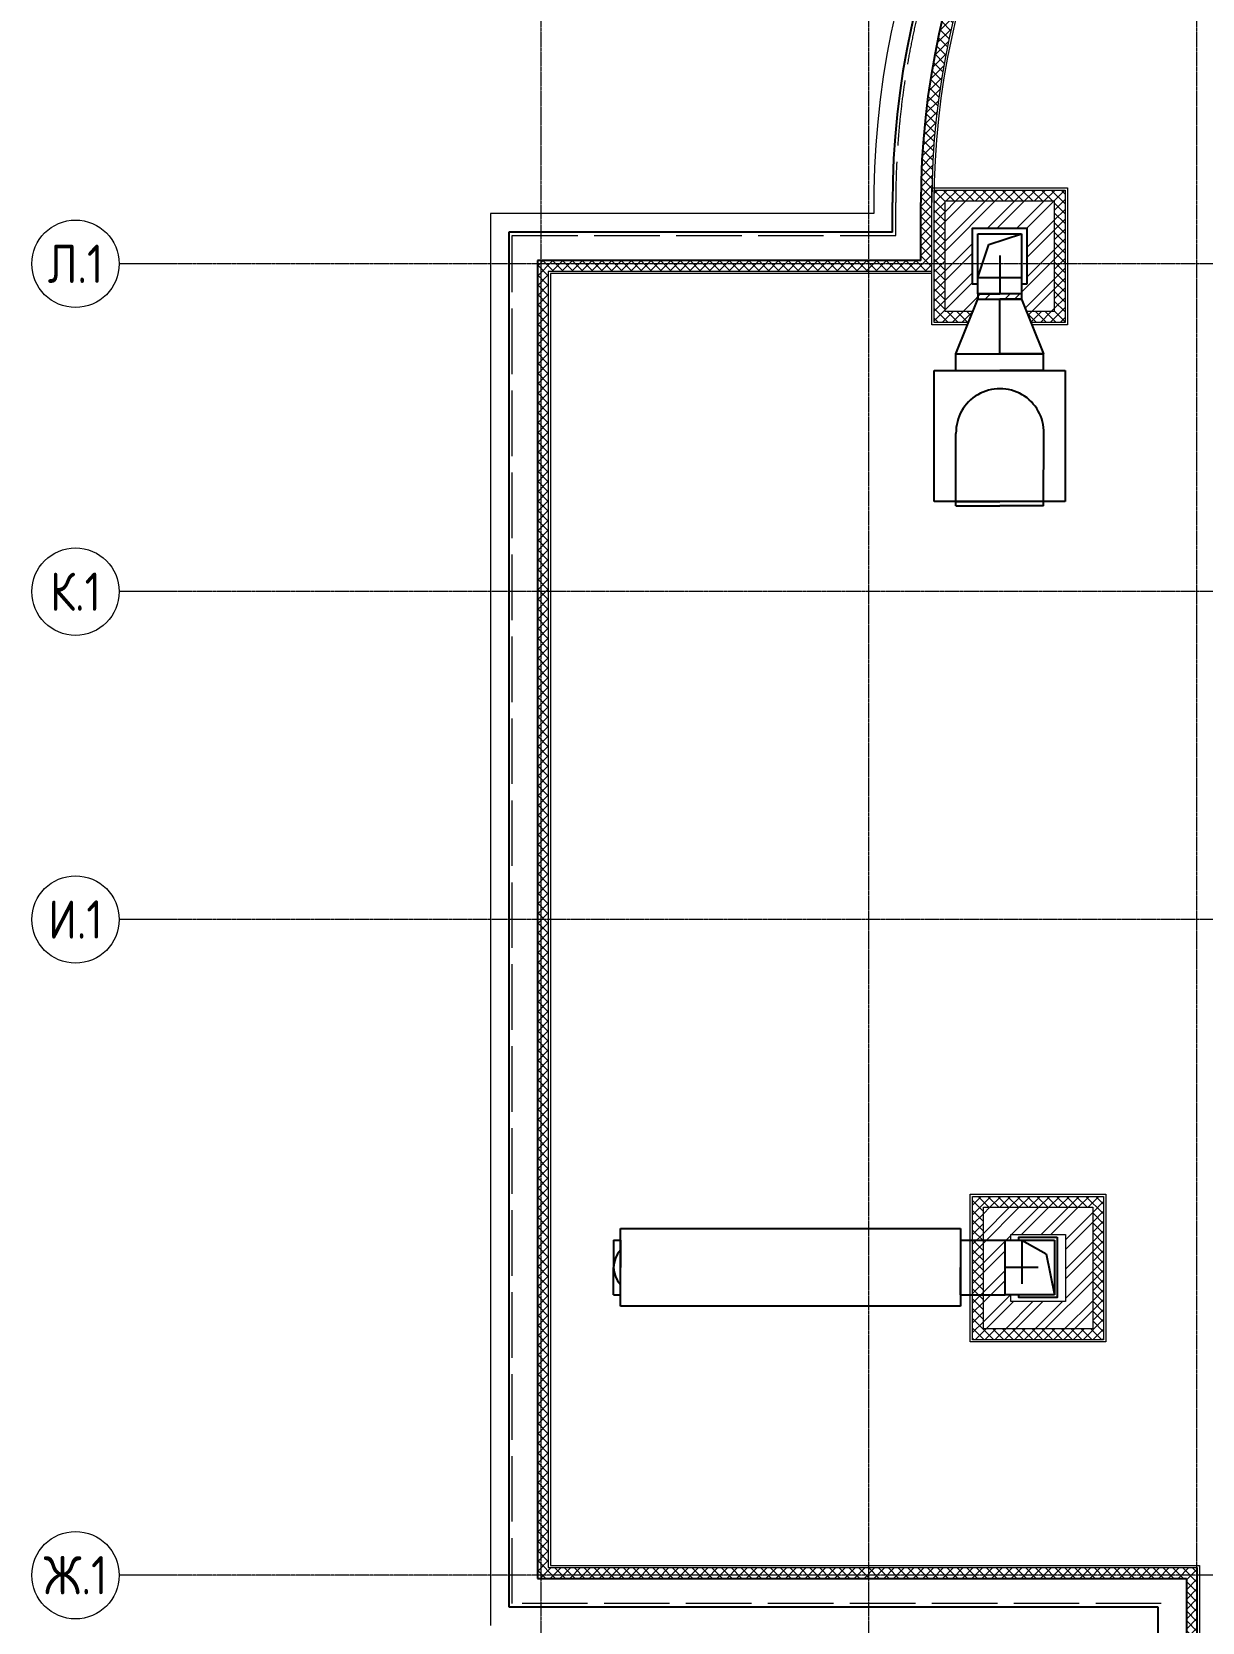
# Model space of a CAD drawing. Header units: millimetres. Extents: x -222892 to 671268, y 0 to 135099.
# Drawn here: x 453404 to 464116, y 106171 to 120723 of the extents above; entities that cross this region are included whole.
import ezdxf
from ezdxf.enums import TextEntityAlignment as Align

# ---------------------------------------------------------------- set-up
doc = ezdxf.new("R2010")
doc.units = ezdxf.units.MM
for name, pattern in [('ACAD_ISO02W100', [15, 12, -3]), ('HIDDEN', [6, 4, -2]), ('осевая', [2, 1.25, -0.25, 0.25, -0.25])]:
    doc.linetypes.add(name, pattern=pattern)
for name, color, linetype in [('Aks_скрытые_линии', 7, 'HIDDEN'), ('Aks_Схема', 3, 'Continuous'), ('АР_Парапет', 142, 'Continuous'), ('ПРОЕМЫ ОВ', 173, 'Continuous')]:
    doc.layers.add(name, color=color, linetype=linetype)
for name, color, linetype, lineweight in [('АР_Навесной фасад', 190, 'Continuous', 5), ('АР_Перегородки кирпич', 244, 'Continuous', 5), ('АР_Перегородки_кирпич_Штрих', 244, 'Continuous', 5), ('АР_Утеплитель', 154, 'Continuous', 5), ('АР_Штрих утеплитель', 24, 'Continuous', 5), ('КР_Оси', 7, 'Continuous', 5), ('М_0_В35', 142, 'Continuous', 25), ('пунктир', 251, 'Continuous', 5)]:
    doc.layers.add(name, color=color, linetype=linetype, lineweight=lineweight)
doc.styles.add('ISOCPEUR', font='isocpeur.ttf', dxfattribs={"width": 0.85})
pattern_1 = [(45, (0, 0), (-44.90128060534577, 44.90128060534577), []), (135, (0, 0), (-44.90128060534577, -44.90128060534576), [])]
pattern_2 = [(45, (0, 0), (-134.7038418160373, 134.7038418160373), []), (45, (89.80260000000001, 0), (-134.7038418160373, 134.7038418160373), [])]

# ---------------------------------------------------------------- blocks, each defined once
blk = doc.blocks.new('*U4720')
at = {"linetype": 'ByBlock'}
for p, q in [((-15.5535269721835, -3.55), (-15.5535269721835, 3.55)), ((-15.5535269721835, 3.55), (15.55207691330563, 3.55)), ((15.55207691330563, 3.55), (15.55207691330563, -3.55)), ((15.55207691330563, -3.55), (-15.5535269721835, -3.55))]:
    blk.add_line(p, q, dxfattribs=at)
blk = doc.blocks.new('Aks_es_drop_rect_500_300_100_50_50_wipe')
at = {"color": 0, "linetype": 'ByBlock', "lineweight": -2}
blk.add_wipeout([(-2.5, 1.5), (2.5, 1.5), (2.5, -3), (-2.5, -3)], dxfattribs=at)
blk = doc.blocks.new('Aks_es_drop_rect_500_300_100_50_50')
at = {"color": 0, "linetype": 'ByBlock', "lineweight": -2}
blk.add_blockref('Aks_es_drop_rect_500_300_100_50_50_wipe', (0, 0), dxfattribs=at)
for p, q in [((-2.5, 1.5), (2.5, 1.5)), ((-2.5, -3), (-2.5, 1.5)), ((2.5, 1.5), (2.5, -3)), ((2.5, -3), (-2.5, -3))]:
    blk.add_line(p, q, dxfattribs=at)
at = {"layer": 'Aks_скрытые_линии'}
for p, q in [((-1.25, 0.75), (2.5, 1.5)), ((-2.5, -1.5), (-1.25, 0.75)), ((-2.5, -1.5), (2.5, -1.5))]:
    blk.add_line(p, q, dxfattribs=at)
at = {"layer": 'Aks_Схема'}
blk.add_line((0, 0), (0, -3), dxfattribs=at)
blk = doc.blocks.new('Aks_es_drop_rect_400_400_100_50_50_wipe')
at = {"color": 0, "linetype": 'ByBlock', "lineweight": -2}
blk.add_wipeout([(-2, 2), (2, 2), (2, -3.5), (-2, -3.5)], dxfattribs=at)
blk = doc.blocks.new('Aks_es_drop_rect_400_400_100_50_50')
at = {"color": 0, "linetype": 'ByBlock', "lineweight": -2}
blk.add_blockref('Aks_es_drop_rect_400_400_100_50_50_wipe', (0, 0), dxfattribs=at)
for p, q in [((-2, 2), (2, 2)), ((-2, -3.5), (-2, 2)), ((2, 2), (2, -3.5)), ((2, -3.5), (-2, -3.5))]:
    blk.add_line(p, q, dxfattribs=at)
at = {"layer": 'Aks_скрытые_линии'}
for p, q in [((-1, 1), (2, 2)), ((-2, -2), (-1, 1)), ((-2, -2), (2, -2))]:
    blk.add_line(p, q, dxfattribs=at)
at = {"layer": 'Aks_Схема'}
blk.add_line((0, 0), (0, -3.5), dxfattribs=at)
blk = doc.blocks.new('Aks_rs_rect_800x800_to_400x400_500_wipe')
at = {"color": 0, "linetype": 'ByBlock', "lineweight": -2}
blk.add_wipeout([(-4, 0), (4, 0), (2, 5), (-2, 5)], dxfattribs=at)
blk = doc.blocks.new('Aks_rs_rect_800x800_to_400x400_500')
at = {"color": 0, "linetype": 'ByBlock', "lineweight": -2}
blk.add_blockref('Aks_rs_rect_800x800_to_400x400_500_wipe', (0, 0), dxfattribs=at)
for p, q in [((-4, 0), (-2, 5)), ((-2, 5), (2, 5)), ((2, 5), (4, 0)), ((-4, 0), (4, 0))]:
    blk.add_line(p, q, dxfattribs=at)
at = {"layer": 'Aks_Схема'}
blk.add_line((0, 0), (0, 5), dxfattribs=at)
blk = doc.blocks.new('*U4723')
at = {"linetype": 'ByBlock'}
for p, q in [((-6.003526972183501, -6), (-6.003526972183501, 6)), ((-6.003526972183501, 6), (6.002076913305631, 6)), ((6.002076913305631, 6), (6.002076913305631, -6)), ((6.002076913305631, -6), (-6.003526972183501, -6))]:
    blk.add_line(p, q, dxfattribs=at)
blk = doc.blocks.new('*U5875')
at = {"color": 0, "linetype": 'Continuous', "lineweight": -2}
blk.add_line((-71486.8863278564, 0), (-71986.8863278564, 0), dxfattribs=at)
at = {"color": 0, "linetype": 'ByBlock', "lineweight": -2, "ltscale": 10}
blk.add_line((0, 0), (-71486.8863278564, 0), dxfattribs=at)
at = {"color": 0, "linetype": 'Continuous', "lineweight": -2}
blk.add_circle((-72386.8863278564, 0), 400, dxfattribs=at)
at = {"color": 0, "linetype": 'Continuous', "lineweight": -2, "style": 'ISOCPEUR', "width": 0.8500000000058208}
blk.add_text('Ж.1', height=350, dxfattribs=at).set_placement((-72386.8863278564, 0), align=Align.MIDDLE_CENTER)
blk = doc.blocks.new('*U5876')
at = {"color": 0, "linetype": 'Continuous', "lineweight": -2}
blk.add_line((-71486.8863278563, 2.91038304567337e-11), (-71986.8863278563, 2.919430184542467e-11), dxfattribs=at)
at = {"color": 0, "linetype": 'ByBlock', "lineweight": -2, "ltscale": 10}
blk.add_line((0, 0), (-71486.8863278563, 2.91038304567337e-11), dxfattribs=at)
at = {"color": 0, "linetype": 'Continuous', "lineweight": -2}
blk.add_circle((-72386.8863278563, 2.926667895637744e-11), 400, dxfattribs=at)
at = {"color": 0, "linetype": 'Continuous', "lineweight": -2, "style": 'ISOCPEUR', "width": 0.8500000000058208}
blk.add_text('И.1', height=350, dxfattribs=at).set_placement((-72386.8863278563, 2.926667895637744e-11), align=Align.MIDDLE_CENTER)
blk = doc.blocks.new('*U5877')
at = {"color": 0, "linetype": 'Continuous', "lineweight": -2}
blk.add_line((-71486.8863278562, 1.455191522836685e-11), (-71986.8863278562, 1.459715092271233e-11), dxfattribs=at)
at = {"color": 0, "linetype": 'ByBlock', "lineweight": -2, "ltscale": 10}
blk.add_line((0, 0), (-71486.8863278562, 1.455191522836685e-11), dxfattribs=at)
at = {"color": 0, "linetype": 'Continuous', "lineweight": -2}
blk.add_circle((-72386.8863278562, 1.463333947818872e-11), 400, dxfattribs=at)
at = {"color": 0, "linetype": 'Continuous', "lineweight": -2, "style": 'ISOCPEUR', "width": 0.8500000000058208}
blk.add_text('К.1', height=350, dxfattribs=at).set_placement((-72386.8863278562, 1.463333947818872e-11), align=Align.MIDDLE_CENTER)
blk = doc.blocks.new('*U5878')
at = {"color": 0, "linetype": 'Continuous', "lineweight": -2}
blk.add_line((-71486.8863278562, 0), (-71986.8863278562, 0), dxfattribs=at)
at = {"color": 0, "linetype": 'ByBlock', "lineweight": -2, "ltscale": 10}
blk.add_line((0, 0), (-71486.8863278562, 0), dxfattribs=at)
at = {"color": 0, "linetype": 'Continuous', "lineweight": -2}
blk.add_circle((-72386.8863278562, 0), 400, dxfattribs=at)
at = {"color": 0, "linetype": 'Continuous', "lineweight": -2, "style": 'ISOCPEUR', "width": 0.8500000000058208}
blk.add_text('Л.1', height=350, dxfattribs=at).set_placement((-72386.8863278562, 0), align=Align.MIDDLE_CENTER)
blk = doc.blocks.new('*U5882')
at = {"color": 0, "linetype": 'ByBlock', "lineweight": -2, "ltscale": 10}
blk.add_line((0, 0), (5.820766091346741e-11, -53277.7616451292), dxfattribs=at)
blk = doc.blocks.new('*U5883')
at = {"color": 0, "linetype": 'ByBlock', "lineweight": -2, "ltscale": 10}
blk.add_line((0, 0), (5.820766091346741e-11, -53277.7616451292), dxfattribs=at)
blk = doc.blocks.new('*U5884')
at = {"color": 0, "linetype": 'ByBlock', "lineweight": -2, "ltscale": 10}
blk.add_line((0, 0), (5.820766091346741e-11, -53277.7616451292), dxfattribs=at)
blk = doc.blocks.new('A$C4c190d01')
at = {"layer": 'КР_Оси', "linetype": 'осевая'}
for name, p in [('*U5882', (-6430.061607971467, 78593.59175630515)), ('*U5883', (-3430.0616079717, 78593.59175630515)), ('*U5884', (-430.0616079718166, 78593.59175630503)), ('*U5878', (61698.28406804663, 63394.99999999997)), ('*U5877', (61698.28406804663, 60394.99999999997)), ('*U5876', (61698.28406804663, 57394.99999999994)), ('*U5875', (61698.28406804675, 51394.99999999997))]:
    blk.add_blockref(name, p, dxfattribs=at)

msp = doc.modelspace()

# ---------------------------------------------------------------- hatches: boundary and pattern name
at = {"layer": 'АР_Перегородки_кирпич_Штрих', "ltscale": 500}
h = msp.add_hatch(dxfattribs=at)
h.set_pattern_fill('ANSI32', color=256, scale=20)
h.set_pattern_definition(pattern_2)
h.paths.add_polyline_path([(462512.709002431, 118412.9324578705), (462012.709002431, 118412.9324578705), (462012.7090003201, 118925.6824583508), (462512.7090003201, 118925.6824583508)], flags=16)
h.paths.add_polyline_path([(461762.8052505098, 118350.6824578755), (461762.7090026872, 118350.6824583525), (461762.7090034601, 118162.9324578705), (462762.7090034601, 118162.9324578704), (462762.708999291, 119175.6824583507), (461879.1939667006, 119175.6824583508), (461762.6127515097, 119175.6824583508)])
h = msp.add_hatch(dxfattribs=at)
h.set_pattern_fill('ANSI32', color=256, scale=20)
h.set_pattern_definition(pattern_2)
h.paths.add_polyline_path([(462864.029965053, 109104.6619866958), (462364.029965053, 109104.6619866959), (462364.0299629422, 109717.4119871762), (462864.0299629422, 109717.4119871761)], flags=16)
h.paths.add_polyline_path([(463114.0299659143, 108854.6619866958), (462114.0299659143, 108854.6619866959), (462114.0299620809, 109967.4119871762), (463114.0299620809, 109967.4119871761)])
at = {"layer": 'АР_Утеплитель', "ltscale": 500}
h = msp.add_hatch(dxfattribs=at)
h.set_pattern_fill('ANSI37', color=256, scale=20)
h.set_pattern_definition(pattern_1)
h.paths.add_polyline_path([(461879.1939667006, 119175.6824583508), (461762.7089992911, 119175.6824583508), (461762.7090006866, 118836.6992553436), (461762.709001658, 118600.6824583524), (461762.7090034601, 118162.9324578705), (462762.7090034601, 118162.9324578704), (462762.708999291, 119175.6824583507)], flags=16)
h.paths.add_polyline_path([(461762.709001658, 118600.6824583524), (461762.7090026873, 119175.6852515269), (461662.7090026873, 119274.8055469416), (461662.7090038718, 118062.9324578706), (462862.7090038718, 118062.9324578704), (462862.7089988792, 119275.6824583507), (461662.7089988794, 119275.6824583508), (461762.7089992911, 119175.6824583508), (461762.7090006865, 118836.6992553436)])
h = msp.add_hatch(dxfattribs=at)
h.set_pattern_fill('ANSI37', color=256, scale=20)
h.set_pattern_definition(pattern_1)
h.paths.add_polyline_path([(463114.0299659143, 108854.6619866958), (462114.0299659143, 108854.6619866959), (462114.0299620809, 109967.4119871762), (463114.0299620809, 109967.4119871761)], flags=16)
h.paths.add_polyline_path([(463214.0299662589, 108754.6619866958), (462014.0299662589, 108754.6619866959), (462014.0299617366, 110067.4119871762), (463214.0299617365, 110067.4119871761)])
at = {"layer": 'АР_Штрих утеплитель', "ltscale": 500}
h = msp.add_hatch(dxfattribs=at)
h.set_pattern_fill('ANSI37', color=256, scale=20)
h.set_pattern_definition(pattern_1)
h.paths.add_polyline_path([(487641.4537278334, 127630.6824583524), (485062.7090003203, 127630.6824583524), (485062.7090003203, 127530.6824583524), (487641.4537278334, 127530.6824583524)])
edge = h.paths.add_edge_path()
edge.add_line((485062.7090003203, 127630.6824583524), (479091.4537278329, 127630.6824583525))
edge.add_line((479091.4537278329, 127630.6824583525), (479091.4537278329, 130631.1380299823))
edge.add_line((479091.4537278329, 130631.1380299823), (470031.4537278329, 130630.6824583525))
edge.add_line((470031.4537278331, 130630.6824583525), (470031.4537278332, 127122.7369796679))
edge.add_line((470031.4537278332, 127122.7369796679), (469540.5012287336, 127122.7369796679))
edge.add_arc((470840.1243596947, 116876.8313636951), 10328.00087983883, 97.22897371527749, 132.4844128153412)
edge.add_arc((468822.5074365911, 119160.6824583515), 7281.276563062873, 132.9138654462877, 150.3769831410851)
edge.add_arc((468822.5074365918, 119160.6824583511), 7281.276563063785, 150.3769831410856, 179.9999999999889)
edge.add_line((461541.2308735281, 119160.6824583525), (461541.2308735281, 118630.6824583648))
edge.add_line((461541.2308735281, 118630.6824583648), (458031.4537278326, 118630.6824583648))
edge.add_line((458031.4537278327, 118630.6824583648), (458031.4537278327, 106570.6824583523))
edge.add_line((458031.4537278326, 106570.6824583523), (463971.3325584609, 106570.6824583522))
edge.add_line((463971.3325584609, 106570.6824583522), (463971.3325584609, 82275.68245835445))
edge.add_line((463971.3325584609, 82275.68245835445), (470503.5938203496, 82275.68244759423))
edge.add_line((470503.5938203495, 82275.68244759423), (470503.5938205426, 82375.68244759389))
edge.add_line((470503.5938205427, 82375.68244759389), (464071.3325584608, 82375.68245835445))
edge.add_line((464071.3325584607, 82375.68245835445), (464071.3325584607, 106670.6824583523))
edge.add_line((464071.3325584608, 106670.6824583523), (458131.4537278325, 106670.6824583523))
edge.add_line((458131.4537278325, 106670.6824583523), (458131.4537278327, 118530.6824583648))
edge.add_line((458131.4537278327, 118530.6824583648), (461641.2308735282, 118530.6824583648))
edge.add_line((461641.2308735282, 118530.6824583648), (461642.7089987969, 119295.6824583508))
edge.add_arc((468819.7571636449, 119161.8791517242), 7178.295318904982, 150.1859382412758, 178.9319457575192, ccw=False)
edge.add_arc((468822.5074365921, 119160.6824583507), 7181.276563064179, 133.0783930265535, 150.1885639364679, ccw=False)
edge.add_arc((470839.5899172066, 116878.6115553474), 10226.16664863278, 97.26253171683669, 132.6002756336445, ccw=False)
edge.add_line((469546.8394767644, 127022.7369796679), (470131.4537278329, 127022.7369796679))
edge.add_line((470131.4537278331, 127022.7369796679), (470131.4537278331, 130530.6824583525))
edge.add_line((470131.4537278331, 130530.6824583525), (478991.4537278329, 130530.6824583525))
edge.add_line((478991.4537278329, 130530.6824583525), (478991.4537278329, 127630.6824583525))
edge.add_line((478991.4537278329, 127630.6824583525), (478991.4537278329, 127530.6824583524))
edge.add_line((478991.4537278329, 127530.6824583524), (485062.7090003203, 127530.6824583524))
edge.add_line((485062.7090003203, 127530.6824583524), (485062.7090003203, 127630.6824583524))

# ---------------------------------------------------------------- linework, layer by layer
at = {"layer": 'АР_Навесной фасад', "ltscale": 100}
for p, q in [((457601.4537278327, 119060.6824583647), (457601.4537278325, 106140.6824583525)), ((461111.8793018639, 119060.6824583648), (457601.4537278327, 119060.6824583647))]:
    msp.add_line(p, q, dxfattribs=at)
msp.add_arc((468822.5074365911, 119160.6824583513), 7711.276563063031, 131.3928750545331, 180.7430337252062, dxfattribs=at)
at = {"layer": 'АР_Парапет', "ltscale": 500}
for p, q in [((461281.2308735281, 118890.6824583648), (461281.2308735281, 119160.6824583525)), ((461541.2308735281, 118630.6824583648), (461541.2308735281, 119160.6824583525)), ((457771.4537278326, 118890.6824583648), (457771.4537278327, 106310.6824583524)), ((461281.2308735281, 118890.6824583648), (457771.4537278326, 118890.6824583648)), ((458031.4537278327, 118630.6824583648), (458031.4537278325, 106570.6824583523)), ((461541.2308735281, 118630.6824583648), (458031.4537278327, 118630.6824583648)), ((458031.4537278325, 106570.6824583523), (463971.3325584609, 106570.6824583522)), ((463971.3325584609, 106570.6824583522), (463971.3325584609, 82275.68245835445)), ((457771.4537278327, 106310.6824583524), (463711.3325584609, 106310.6824583523)), ((463711.3325584609, 106310.6824583523), (463711.3325584609, 82015.6824583545))]:
    msp.add_line(p, q, dxfattribs=at)
for radius in [7541.276563063031, 7281.276563063031]:
    msp.add_arc((468822.5074365911, 119160.6824583513), radius, 131.3928750545331, 180, dxfattribs=at)
at = {"layer": 'АР_Перегородки кирпич', "linetype": 'Continuous', "ltscale": 100}
for points in [[(461762.7089992911, 119175.6824583508), (462762.708999291, 119175.6824583507), (462762.7090034601, 118162.9324578704), (461762.7090034601, 118162.9324578705)], [(462512.709002431, 118412.9324578705), (462012.709002431, 118412.9324578705), (462012.7090003201, 118925.6824583508), (462512.7090003201, 118925.6824583508)], [(463114.0299659143, 108854.6619866958), (462114.0299659143, 108854.6619866959), (462114.0299620809, 109967.4119871762), (463114.0299620809, 109967.4119871761)], [(462864.029965053, 109104.6619866958), (462364.029965053, 109104.6619866959), (462364.0299629422, 109717.4119871762), (462864.0299629422, 109717.4119871761)]]:
    msp.add_lwpolyline(points, close=True, dxfattribs=at)
at = {"layer": 'АР_Утеплитель', "ltscale": 500}
for points in [[(461642.7089987969, 119295.6824583508), (462882.7089987969, 119295.6824583507), (462882.7090039541, 118042.9324578704), (461642.7090039541, 118042.9324578706)], [(461662.7089988794, 119275.6824583508), (462862.7089988792, 119275.6824583507), (462862.7090038718, 118062.9324578704), (461662.7090038718, 118062.9324578706)], [(463234.0299663278, 108734.6619866958), (461994.0299663278, 108734.6619866959), (461994.0299616677, 110087.4119871762), (463234.0299616675, 110087.4119871761)], [(463214.0299662589, 108754.6619866958), (462014.0299662589, 108754.6619866959), (462014.0299617366, 110067.4119871762), (463214.0299617365, 110067.4119871761)]]:
    msp.add_lwpolyline(points, close=True, dxfattribs=at)
at = {"layer": 'АР_Штрих утеплитель', "ltscale": 500}
for p, q in [((461641.2308735282, 118530.6824583648), (461641.2308735281, 119160.6824583525)), ((458131.4537278327, 118530.6824583648), (458131.4537278325, 106670.6824583523)), ((461641.2308735282, 118530.6824583648), (458131.4537278327, 118530.6824583648)), ((458151.4537278327, 118510.6824583648), (458151.4537278325, 106690.6824583523)), ((461641.2308735282, 118510.6824583648), (458151.4537278327, 118510.6824583648)), ((458151.4537278325, 106690.6824583523), (464091.3325584607, 106690.6824583522)), ((464091.3325584607, 106690.6824583522), (464091.3325584611, 82395.68245835445)), ((458131.4537278325, 106670.6824583523), (464071.3325584608, 106670.6824583522)), ((464071.3325584608, 106670.6824583522), (464071.3325584609, 82375.68245835445))]:
    msp.add_line(p, q, dxfattribs=at)
for radius in [7181.276563063031, 7161.276563063031]:
    msp.add_arc((468822.5074365911, 119160.6824583513), radius, 131.3928750545331, 180, dxfattribs=at)
at = {"layer": 'М_0_В35', "linetype": 'Continuous'}
for p, q in [((461862.7090003201, 117624.727266509), (462262.7090003201, 117624.727266509)), ((462662.7090003201, 117624.727266509), (462262.7090003201, 117624.727266509)), ((461862.7090003201, 116385.3355382793), (461862.7090003201, 116424.727266509)), ((461862.7090003201, 116424.727266509), (462262.7090003201, 116424.727266509)), ((462662.7090003201, 116424.727266509), (462262.7090003201, 116424.727266509)), ((462662.7090003201, 116385.3355382793), (462662.7090003201, 116424.727266509)), ((461862.7090003201, 116385.3355382793), (462262.7090003201, 116385.3355382793)), ((462662.7090003201, 116385.3355382793), (462262.7090003201, 116385.3355382793)), ((458728.8812923944, 109667.4119871772), (458728.881292395, 109417.4119871772)), ((458728.8812923944, 109667.4119871772), (458793.26083458983, 109667.4119871773)), ((458793.26083458983, 109667.4119871773), (458793.2608345904, 109417.4119871773)), ((461903.2608345907, 109667.4119871767), (461903.2608345904, 109417.4119871767)), ((461903.2608345907, 109667.4119871767), (462314.02996294247, 109667.4119871763)), ((462314.02996294247, 109667.4119871763), (462314.0299629422, 109417.4119871763)), ((458728.8812923956, 109167.4119871772), (458728.881292395, 109417.4119871772)), ((458793.260834591, 109167.4119871773), (458793.2608345904, 109417.4119871773)), ((461903.2608345901, 109167.4119871767), (461903.2608345904, 109417.4119871767)), ((462314.0299629419, 109167.4119871763), (462314.0299629422, 109417.4119871763)), ((458728.8812923956, 109167.4119871772), (458793.260834591, 109167.4119871773)), ((461903.2608345901, 109167.4119871767), (462314.0299629419, 109167.4119871763))]:
    msp.add_line(p, q, dxfattribs=at)
at = {"layer": 'М_0_В35', "linetype": 'ByBlock'}
for points in [[(461862.7090003201, 116385.3355382793), (461862.7090003201, 117048.9586205383)], [(462662.7090003201, 116385.3355382793), (462667.4731567285, 117048.9586205383)]]:
    msp.add_lwpolyline(points, dxfattribs=at)
msp.add_arc((462265.0910785244, 117055.4672852831), 402.4347146764151, 359.0733024113345, 180.9266975886655, dxfattribs=at)
at = {"layer": 'М_0_В35'}
msp.add_arc((458953.7273729082, 109417.4119871772), 224.8460805132082, 135.5345379857663, 224.4654620142337, dxfattribs=at)
at = {"layer": 'ПРОЕМЫ ОВ', "ltscale": 500}
for points in [[(462512.709002431, 118412.9324578702), (462012.709002431, 118412.9324578702), (462012.7090003201, 118925.6824583505), (462512.7090003201, 118925.6824583504)], [(462789.0299629422, 109692.411987176), (462789.0299629422, 109142.411987176), (462439.0299629421, 109142.4119871761), (462439.0299629422, 109692.411987176)]]:
    msp.add_lwpolyline(points, close=True, dxfattribs=at)
at = {"layer": 'пунктир', "linetype": 'ACAD_ISO02W100', "ltscale": 50}
for p, q in [((461311.2308735281, 118860.6824583526), (461311.2308735281, 119160.6824583525)), ((457801.4537278332, 106340.6824583521), (457801.4537278322, 118860.6824583524)), ((457801.4537278322, 118860.6824583524), (461311.2308735281, 118860.6824583526)), ((463741.3325584609, 106340.6824583525), (457801.4537278332, 106340.6824583521))]:
    msp.add_line(p, q, dxfattribs=at)
msp.add_arc((468822.5074365911, 119160.6824583513), 7511.276563063031, 131.3928750545331, 180, dxfattribs=at)

# ---------------------------------------------------------------- block references
at = {"layer": 'М_0_В35', "linetype": 'ByBlock', "xscale": 100, "yscale": 100, "zscale": 100}
for name, p, rotation in [('*U4723', (462262.7090003201, 117024.727266509), 269.9999999999959), ('*U4720', (460348.2608345904, 109417.411987177), 179.9999999999887)]:
    msp.add_blockref(name, p, dxfattribs=dict(at, rotation=rotation))

# ---------------------------------------------------------------- next in the draw order: block references
msp.add_blockref('Aks_es_drop_rect_400_400_100_50_50', (462262.7090003201, 118675.6824583508), dxfattribs=at)
at = {"layer": 'М_0_В35', "linetype": 'Continuous', "xscale": 100, "yscale": 100, "zscale": 100, "rotation": 269.9999999999889}
msp.add_blockref('Aks_es_drop_rect_500_300_100_50_50', (462614.0299629422, 109417.4119871762), dxfattribs=at)

# ---------------------------------------------------------------- next in the draw order: linework, layer by layer
at = {"layer": 'М_0_В35', "linetype": 'Continuous'}
for p, q in [((462062.7090003201, 118325.6824583508), (462262.7090003201, 118325.6824583508)), ((462062.7090003201, 118325.6824583508), (462062.7090003201, 118277.7261121439)), ((462462.7090003201, 118325.6824583508), (462262.7090003201, 118325.6824583508)), ((462462.7090003201, 118325.6824583508), (462462.7090003201, 118277.7261121439)), ((462062.7090003201, 118277.7261121439), (462262.7090003201, 118277.7261121439)), ((462462.7090003201, 118277.7261121439), (462262.7090003201, 118277.7261121439))]:
    msp.add_line(p, q, dxfattribs=at)

# ---------------------------------------------------------------- next in the draw order: block references
at = {"layer": 'М_0_В35', "linetype": 'ByBlock', "xscale": 100, "yscale": 100, "zscale": 100}
msp.add_blockref('Aks_rs_rect_800x800_to_400x400_500', (462262.7090003201, 117777.7261121439), dxfattribs=at)

# ---------------------------------------------------------------- next in the draw order: linework, layer by layer
at = {"layer": 'М_0_В35', "linetype": 'Continuous'}
for p, q in [((461862.7090003201, 117624.727266509), (461862.7090003201, 117777.7261121439)), ((461862.7090003201, 117777.7261121439), (462262.7090003201, 117777.7261121439)), ((462662.7090003201, 117777.7261121439), (462262.7090003201, 117777.7261121439)), ((462662.7090003201, 117624.727266509), (462662.7090003201, 117777.7261121439))]:
    msp.add_line(p, q, dxfattribs=at)

# ---------------------------------------------------------------- next in the draw order: block references
at = {"layer": 'КР_Оси'}
msp.add_blockref('A$C4c190d01', (464492.7705588582, 55205.68245835246), dxfattribs=at)

doc.saveas('drawing.dxf')
